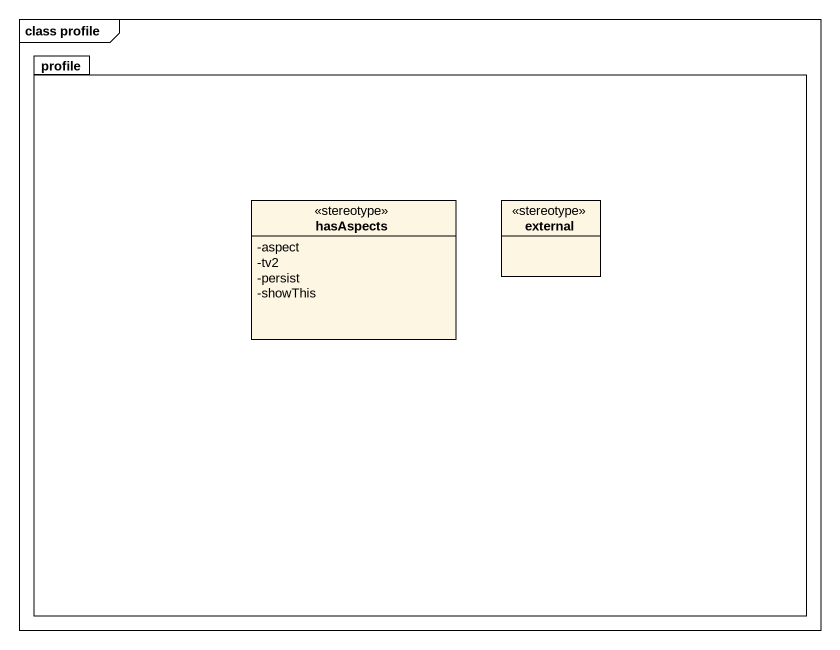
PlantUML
@startuml
mainframe class profile
hide circle
hide empty members
skinparam classAttributeIconSize 0
package profile {
  class hasAspects <<stereotype>> {
    -aspect
    -tv2
    -persist
    -showThis
  }
  class external <<stereotype>>
}
@enduml
